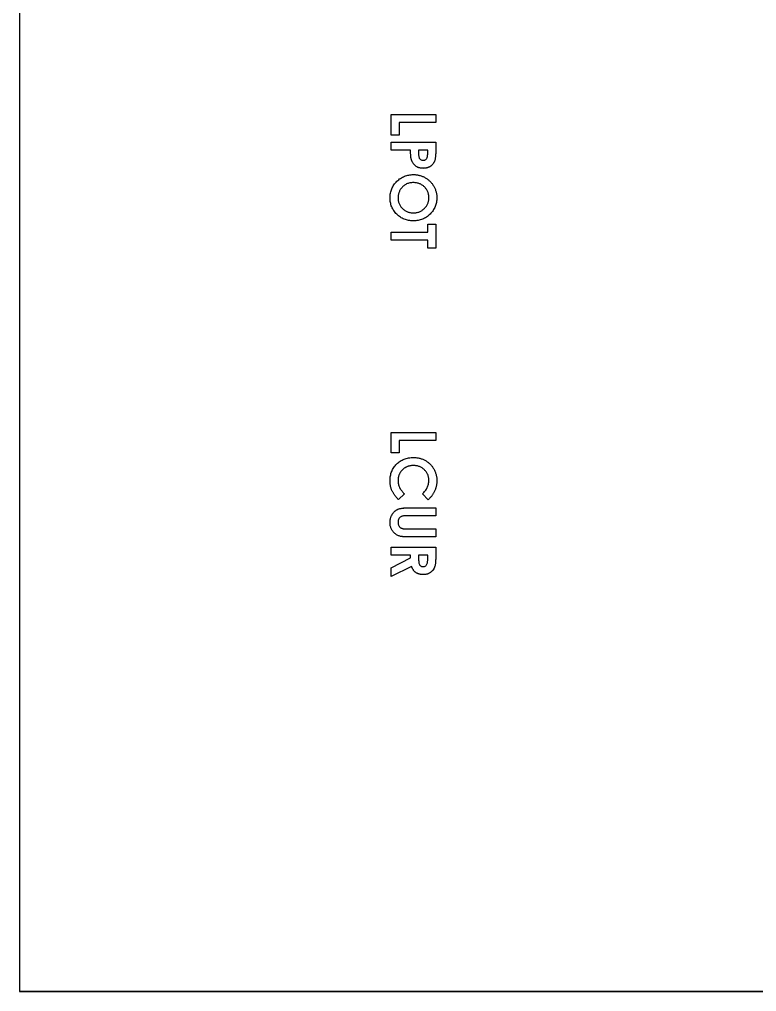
# Model space of a CAD drawing. Extents: x -1295 to 550, y -899 to 382.
# Drawn here: x 458.9 to 504.4, y 261.6 to 321.6 of the extents above; entities that cross this region are included whole.
import ezdxf

# ---------------------------------------------------------------- set-up
doc = ezdxf.new("R2010")
doc.units = 0
doc.layers.get('0').update_dxf_attribs({"linetype": 'CONTINUOUS'})

msp = doc.modelspace()

# ---------------------------------------------------------------- linework, layer by layer
at = {"color": 7}
for points in [[(458.932892, 381.645393), (458.932892, 261.646302)], [(481.880198, 315.769453), (484.629218, 315.769453)], [(481.880198, 314.502099), (481.880198, 315.769453)], [(484.629218, 315.769453), (484.629218, 315.277328)], [(484.629218, 315.277328), (482.372323, 315.277328), (482.372323, 314.502099), (481.880198, 314.502099)], [(483.07876, 313.583995), (481.880198, 313.583995), (481.880198, 314.078766), (484.629218, 314.078766)], [(484.629218, 314.078766), (484.629218, 313.528433)], [(484.134447, 313.430537), (484.134447, 313.583995), (483.570885, 313.583995), (483.570885, 313.40937)], [(484.081055, 313.079462), (484.093755, 313.10592), (484.104867, 313.13677), (484.114127, 313.173124), (484.1218, 313.214452), (484.127886, 313.260728)], [(483.119744, 313.024375), (483.109955, 313.066788), (483.101753, 313.116927)], [(483.588401, 313.170902), (483.600571, 313.122985), (483.616976, 313.084965), (483.637878, 313.051363), (483.663278, 313.021624), (483.693017, 312.996224), (483.727174, 312.975851), (483.764639, 312.961563), (483.805412, 312.952832), (483.849465, 312.950186)], [(483.848565, 312.950001), (483.887142, 312.952647), (483.92294, 312.958732), (483.955986, 312.968522), (483.986836, 312.982809), (484.01438, 313.001066), (484.03925, 313.023026), (484.06174, 313.049484), (484.081055, 313.079779)], [(484.473246, 312.74561), (484.442396, 312.705394), (484.407709, 312.667955)], [(484.629218, 309.001413), (484.629218, 307.519747), (484.134447, 307.519747), (484.134447, 308.014518), (481.880198, 308.014518), (481.880198, 308.506643), (484.134447, 308.506643)], [(484.134447, 309.001413), (484.629218, 309.001413)], [(484.134447, 308.506643), (484.134447, 309.001413)], [(481.880198, 296.158542), (484.629218, 296.158542)], [(481.880198, 294.888542), (481.880198, 296.158542)], [(484.629218, 296.158542), (484.629218, 295.663771)], [(484.629218, 295.663771), (482.372323, 295.663771), (482.372323, 294.888542), (481.880198, 294.888542)], [(482.703052, 292.359126), (482.332635, 292.009876)], [(484.152968, 291.999293), (483.806364, 292.359126)], [(482.732474, 291.008244), (482.685669, 291.005598), (482.642701, 291.0011), (482.603569, 290.995014), (482.568882, 290.9884), (482.538587, 290.980198), (482.512658, 290.970937), (482.466938, 290.947654), (482.426721, 290.917359), (482.390368, 290.881005)], [(484.629218, 291.504522), (484.629218, 291.009752), (482.840635, 291.009752)], [(482.988802, 291.504522), (484.629218, 291.504522)], [(482.528824, 290.238121), (482.556367, 290.22939), (482.589414, 290.221717), (482.627963, 290.215102), (482.672599, 290.209546), (482.722181, 290.205842)], [(482.528824, 290.237883), (482.556367, 290.229152), (482.589414, 290.221479), (482.627963, 290.214864), (482.672599, 290.209308), (482.722181, 290.205339)], [(482.906781, 290.200127), (484.629218, 290.200127), (484.629218, 289.705356), (482.988802, 289.705356)], [(482.457043, 289.741075), (482.412963, 289.751394)], [(481.880198, 289.073002), (484.629218, 289.073002)], [(481.880198, 288.578232), (481.880198, 289.073002)], [(484.629218, 289.073002), (484.629218, 288.496211)], [(483.134323, 287.890315), (481.880198, 287.255315), (481.880198, 287.805648), (483.07876, 288.411544), (483.07876, 288.578232), (481.880198, 288.578232)], [(484.134447, 288.408898), (484.134447, 288.578232), (483.570885, 288.578232), (483.570885, 288.385086)], [(483.586813, 288.139156), (483.595544, 288.091769), (483.607186, 288.049912), (483.620415, 288.013558), (483.635761, 287.983263), (483.653488, 287.957334), (483.673861, 287.935374), (483.69688, 287.916059), (483.722809, 287.900713), (483.751437, 287.888542), (483.782843, 287.88034), (483.816445, 287.874784), (483.853354, 287.872138)], [(483.854624, 287.873091), (483.898148, 287.876266), (483.93892, 287.886849), (483.976385, 287.904047), (484.011072, 287.927859), (484.041923, 287.957599), (484.068381, 287.991756), (484.089812, 288.030333), (484.106216, 288.07383), (484.112831, 288.09923), (484.118916, 288.129525), (484.123944, 288.164238), (484.128441, 288.203899), (484.131616, 288.248534), (484.134262, 288.297562)], [(484.504017, 287.728205), (484.475919, 287.684681)], [(458.932892, 261.646302), (549.933658, 261.646302)], [(549.933658, 261.646302), (458.932892, 261.646302)]]:
    msp.add_lwpolyline(points, dxfattribs=at)
for points in [[(483.848698, 312.948996)], [(484.081531, 313.078641)], [(483.256031, 312.067933)], [(481.808761, 310.631246)], [(484.700656, 310.633892)], [(483.253385, 309.705205)], [(483.258677, 294.608084)], [(481.808761, 293.179334)], [(484.700656, 293.171397)], [(482.703052, 292.359126)], [(483.806364, 292.359126)], [(482.988802, 291.504522)], [(481.808761, 290.604939)], [(482.906781, 290.200127)]]:
    msp.add_lwpolyline(points, close=True, dxfattribs=at)
for points in [[(483.07794, 313.487105), (483.07794, 313.519596), (483.07794, 313.552113), (483.07794, 313.584604)], [(483.080586, 313.397305), (483.080586, 313.42723), (483.07794, 313.457181), (483.07794, 313.487105)], [(483.084025, 313.315232), (483.08138, 313.34259), (483.08138, 313.369947), (483.080586, 313.397305)], [(483.088523, 313.241413), (483.085878, 313.266019), (483.085348, 313.290599), (483.084025, 313.315232)], [(483.094609, 313.17532), (483.091963, 313.19728), (483.090111, 313.219347), (483.088523, 313.241413)], [(483.571467, 313.409979), (483.571679, 313.378202), (483.571467, 313.346426), (483.574113, 313.314676)], [(483.574113, 313.314676), (483.574113, 313.288006), (483.577023, 313.261363), (483.579669, 313.234798)], [(483.579669, 313.234798), (483.582315, 313.213367), (483.584432, 313.192068), (483.588401, 313.170902)], [(484.127886, 313.260728), (484.130532, 313.277661), (484.131325, 313.294859), (484.132384, 313.311951)], [(484.132384, 313.311951), (484.132384, 313.330736), (484.13503, 313.349389), (484.13503, 313.368148)], [(484.13503, 313.368148), (484.13503, 313.388521), (484.13503, 313.408921), (484.13503, 313.429294)], [(484.618582, 313.227099), (484.615936, 313.198762), (484.61329, 313.170452), (484.609851, 313.142247)], [(484.625197, 313.319095), (484.622551, 313.288403), (484.621228, 313.257738), (484.618582, 313.227099)], [(484.629165, 313.419345), (484.629165, 313.385902), (484.626519, 313.352485), (484.625197, 313.319095)], [(484.629165, 313.527322), (484.629007, 313.491338), (484.629165, 313.455329), (484.629165, 313.419345)], [(483.101753, 313.116927), (483.099107, 313.136241), (483.096725, 313.15582), (483.094609, 313.17532)], [(483.139456, 312.960769), (483.132312, 312.981936), (483.125962, 313.003288), (483.119612, 313.024693)], [(483.163268, 312.90018), (483.154537, 312.920024), (483.146599, 312.940264), (483.139456, 312.960769)], [(483.190811, 312.843453), (483.181022, 312.861974), (483.171761, 312.880918), (483.163268, 312.90018)], [(483.221662, 312.790007), (483.210814, 312.80747), (483.200495, 312.825276), (483.190811, 312.843453)], [(483.255819, 312.73934), (483.243649, 312.755744), (483.232536, 312.77273), (483.221662, 312.790007)], [(483.293284, 312.692509), (483.280055, 312.70759), (483.26762, 312.7232), (483.255819, 312.73934)], [(483.334586, 312.64954), (483.320298, 312.663299), (483.306408, 312.677586), (483.293284, 312.692509)], [(483.379777, 312.609324), (483.364166, 312.622024), (483.349138, 312.635517), (483.334586, 312.64954)], [(483.427693, 312.573525), (483.411024, 312.584638), (483.395175, 312.596544), (483.379777, 312.609324)], [(484.329472, 312.600195), (484.315184, 312.589612), (484.300447, 312.579823), (484.285392, 312.57043)], [(484.370244, 312.632686), (484.357015, 312.621309), (484.343495, 312.610461), (484.329472, 312.600195)], [(484.407709, 312.667955), (484.395538, 312.655784), (484.383103, 312.643878), (484.370244, 312.632686)], [(484.501901, 312.788579), (484.492905, 312.773762), (484.48338, 312.759633), (484.473246, 312.74561)], [(484.526772, 312.834325), (484.519099, 312.818715), (484.510897, 312.803422), (484.501901, 312.788579)], [(484.548732, 312.882241), (484.542117, 312.866102), (484.534444, 312.850068), (484.526772, 312.834325)], [(484.568047, 312.935687), (484.56249, 312.917695), (484.55614, 312.89973), (484.548732, 312.882241)], [(484.584451, 312.996832), (484.579688, 312.976195), (484.574132, 312.955822), (484.568047, 312.935687)], [(484.598209, 313.065677), (484.59424, 313.042658), (484.589742, 313.019639), (484.584451, 312.996832)], [(484.609851, 313.142247), (484.606676, 313.116583), (484.602707, 313.09113), (484.598209, 313.065677)], [(482.706042, 311.966122), (482.748613, 311.98332), (482.792005, 311.998427), (482.836058, 312.011312)], [(482.706042, 311.966122), (482.748613, 311.98332), (482.792005, 311.998427), (482.836058, 312.011286)], [(482.836058, 312.011286), (482.88027, 312.024251), (482.92517, 312.034834), (482.970466, 312.043248)], [(482.836058, 312.011312), (482.88027, 312.024277), (482.92517, 312.03486), (482.970466, 312.043248)], [(482.970466, 312.043248), (483.016768, 312.051979), (483.063494, 312.058064), (483.110378, 312.062033)], [(482.970466, 312.043248), (483.016768, 312.051979), (483.063494, 312.058064), (483.110378, 312.062033)], [(483.110378, 312.062033), (483.158559, 312.066002), (483.206924, 312.067325), (483.255264, 312.068648)], [(483.110378, 312.062033), (483.158559, 312.066002), (483.206924, 312.067325), (483.255264, 312.068648)], [(483.255264, 312.068595), (483.287808, 312.068595), (483.320325, 312.068595), (483.352789, 312.065949)], [(483.255264, 312.068595), (483.287808, 312.068595), (483.320325, 312.068595), (483.352789, 312.065949)], [(483.352789, 312.065949), (483.38483, 312.063303), (483.416792, 312.060657), (483.448621, 312.056688)], [(483.352789, 312.065949), (483.38483, 312.063303), (483.416792, 312.060657), (483.448621, 312.056688)], [(483.478916, 312.542675), (483.461454, 312.5522), (483.444256, 312.562254), (483.427693, 312.573525)], [(483.448621, 312.056688), (483.479974, 312.052455), (483.511222, 312.047693), (483.542284, 312.041872)], [(483.448621, 312.056688), (483.479974, 312.052455), (483.511222, 312.047693), (483.542284, 312.041872)], [(483.532917, 312.516217), (483.514397, 312.524154), (483.496537, 312.53315), (483.478916, 312.542675)], [(483.5902, 312.494785), (483.570885, 312.501135), (483.551623, 312.508279), (483.532917, 312.516217)], [(483.542284, 312.041872), (483.572975, 312.036051), (483.603508, 312.029436), (483.633724, 312.021499)], [(483.542284, 312.041872), (483.572975, 312.036051), (483.603508, 312.029436), (483.633724, 312.021499)], [(483.65026, 312.478381), (483.630152, 312.483144), (483.609964, 312.488435), (483.5902, 312.494785)], [(483.633724, 312.021499), (483.663966, 312.013561), (483.693916, 312.004566), (483.723523, 311.994511)], [(483.633724, 312.021499), (483.663966, 312.013561), (483.693916, 312.004566), (483.723523, 311.994511)], [(483.713046, 312.46621), (483.691879, 312.469385), (483.67103, 312.473619), (483.65026, 312.478381)], [(483.779165, 312.459067), (483.75694, 312.461713), (483.73498, 312.462771), (483.713046, 312.46621)], [(483.84801, 312.456421), (483.824991, 312.456421), (483.802078, 312.456421), (483.779165, 312.459067)], [(483.911351, 312.458246), (483.890713, 312.458246), (483.869864, 312.455601), (483.849094, 312.455601)], [(483.97194, 312.463803), (483.951832, 312.461157), (483.931592, 312.459305), (483.911351, 312.458246)], [(484.029805, 312.472534), (484.01049, 312.46883), (483.991308, 312.466184), (483.97194, 312.463803)], [(484.08542, 312.485234), (484.066899, 312.480471), (484.048484, 312.476238), (484.029805, 312.472534)], [(484.138866, 312.501109), (484.121139, 312.495288), (484.103412, 312.489996), (484.08542, 312.485234)], [(484.190089, 312.520424), (484.173421, 312.51328), (484.15617, 312.50693), (484.138866, 312.501109)], [(484.238587, 312.543442), (484.222712, 312.534976), (484.206573, 312.527303), (484.190089, 312.520424)], [(484.285392, 312.57043), (484.270046, 312.560905), (484.254515, 312.551909), (484.238587, 312.543442)], [(481.976136, 311.322682), (481.998626, 311.363666), (482.023205, 311.403406), (482.049955, 311.441691)], [(481.976136, 311.322708), (481.998626, 311.363666), (482.023205, 311.403406), (482.049955, 311.441691)], [(482.049955, 311.441691), (482.076995, 311.480453), (482.106152, 311.517706), (482.136976, 311.55353)], [(482.049955, 311.441691), (482.076995, 311.480426), (482.106152, 311.517706), (482.136976, 311.553504)], [(482.136976, 311.553504), (482.1687, 311.590334), (482.202169, 311.625629), (482.237253, 311.659284)], [(482.136976, 311.55353), (482.1687, 311.59036), (482.202169, 311.625656), (482.237253, 311.659284)], [(482.237253, 311.659284), (482.272284, 311.692887), (482.308902, 311.724848), (482.34687, 311.755143)], [(482.237253, 311.659284), (482.272284, 311.692913), (482.308902, 311.724875), (482.34687, 311.755143)], [(482.34687, 311.755143), (482.383779, 311.784565), (482.421959, 311.812425), (482.461461, 311.838328)], [(482.34687, 311.755143), (482.383779, 311.784591), (482.421959, 311.812425), (482.461461, 311.838328)], [(482.461461, 311.838328), (482.500275, 311.863728), (482.54036, 311.887355), (482.581555, 311.908839)], [(482.461461, 311.838328), (482.500275, 311.863728), (482.54036, 311.887382), (482.581555, 311.908839)], [(482.581555, 311.908839), (482.622063, 311.930006), (482.663656, 311.94903), (482.706042, 311.966122)], [(482.581555, 311.908839), (482.622063, 311.930006), (482.663656, 311.949056), (482.706042, 311.966122)], [(482.743507, 311.442776), (482.714852, 311.425049), (482.687256, 311.40584), (482.660877, 311.384938)], [(482.832751, 311.490718), (482.802059, 311.476696), (482.772267, 311.460503), (482.743507, 311.442776)], [(482.927498, 311.527628), (482.895245, 311.517309), (482.863548, 311.504874), (482.832751, 311.490718)], [(483.028304, 311.554086), (482.994226, 311.547207), (482.960571, 311.538476), (482.927498, 311.527628)], [(483.135725, 311.569432), (483.099689, 311.566257), (483.063785, 311.56123), (483.028304, 311.554086)], [(483.248649, 311.574988), (483.210973, 311.574988), (483.173269, 311.572342), (483.135725, 311.569432)], [(483.350487, 311.570596), (483.316594, 311.573242), (483.282569, 311.574036), (483.24857, 311.575094)], [(483.447457, 311.558425), (483.41539, 311.564246), (483.382978, 311.56795), (483.350487, 311.570596)], [(483.540537, 311.536994), (483.509846, 311.545461), (483.47881, 311.552869), (483.447457, 311.558425)], [(483.628697, 311.507784), (483.599883, 311.519161), (483.570382, 311.528686), (483.540537, 311.536994)], [(483.711882, 311.46979), (483.684735, 311.483813), (483.65706, 311.496645), (483.628697, 311.507784)], [(483.791204, 311.42407), (483.765804, 311.440739), (483.739054, 311.45582), (483.711882, 311.46979)], [(483.723523, 311.994511), (483.753077, 311.984457), (483.782261, 311.973345), (483.8111, 311.961465)], [(483.723523, 311.994511), (483.753077, 311.984457), (483.782261, 311.973345), (483.8111, 311.961465)], [(483.865578, 311.368957), (483.841765, 311.388536), (483.817, 311.407163), (483.791204, 311.42407)], [(483.8111, 311.961465), (483.840152, 311.949559), (483.868832, 311.936594), (483.897037, 311.922889)], [(483.8111, 311.961465), (483.840152, 311.949559), (483.868832, 311.936594), (483.897037, 311.922915)], [(483.897037, 311.922915), (483.925453, 311.908892), (483.953367, 311.894076), (483.980778, 311.87828)], [(483.897037, 311.922889), (483.925453, 311.90913), (483.953367, 311.894076), (483.980778, 311.87828)], [(483.980778, 311.87828), (484.008294, 311.862405), (484.035308, 311.845683), (484.061766, 311.828141)], [(483.980778, 311.87828), (484.008294, 311.862405), (484.035308, 311.84571), (484.061766, 311.828141)], [(484.061766, 311.828141), (484.087696, 311.810944), (484.113043, 311.792978), (484.137781, 311.774166)], [(484.061766, 311.828141), (484.087696, 311.810944), (484.113043, 311.793005), (484.137781, 311.774166)], [(484.137781, 311.774166), (484.162387, 311.755381), (484.186544, 311.73567), (484.20996, 311.715217)], [(484.137781, 311.774166), (484.162387, 311.755381), (484.186544, 311.73567), (484.20996, 311.715217)], [(484.20996, 311.715217), (484.233243, 311.694844), (484.255865, 311.673757), (484.277719, 311.65185)], [(484.20996, 311.715217), (484.233243, 311.694844), (484.255865, 311.673757), (484.277719, 311.651876)], [(484.277719, 311.651876), (484.29968, 311.629916), (484.320608, 311.60732), (484.341061, 311.584116)], [(484.277719, 311.65185), (484.29968, 311.629889), (484.320608, 311.60732), (484.341061, 311.584116)], [(484.341061, 311.584116), (484.361698, 311.560568), (484.381648, 311.536729), (484.400565, 311.511938)], [(484.341061, 311.584116), (484.361698, 311.560568), (484.381648, 311.536729), (484.400565, 311.511938)], [(484.400565, 311.511938), (484.419615, 311.486803), (484.437686, 311.461059), (484.455096, 311.434812)], [(484.400565, 311.511938), (484.419615, 311.486803), (484.437686, 311.461059), (484.455096, 311.434812)], [(484.455096, 311.434812), (484.472558, 311.408274), (484.489677, 311.381313), (484.505764, 311.353823)], [(484.455096, 311.434812), (484.472558, 311.408274), (484.489677, 311.381313), (484.505764, 311.35385)], [(481.815269, 310.782826), (481.819503, 310.831403), (481.826646, 310.879743), (481.835642, 310.927712)], [(481.815269, 310.782826), (481.819503, 310.831403), (481.826646, 310.879769), (481.835642, 310.927712)], [(481.835642, 310.927712), (481.844374, 310.974305), (481.855221, 311.020554), (481.868715, 311.065983)], [(481.835642, 310.927712), (481.844374, 310.974331), (481.855221, 311.020554), (481.868715, 311.065983)], [(481.868715, 311.065983), (481.881944, 311.110697), (481.898005, 311.154618), (481.916076, 311.19764)], [(481.868715, 311.065983), (481.881944, 311.110697), (481.898005, 311.154618), (481.916076, 311.19764)], [(481.916076, 311.19764), (481.934067, 311.240317), (481.953937, 311.282121), (481.976136, 311.322708)], [(481.916076, 311.19764), (481.934067, 311.240317), (481.953937, 311.282121), (481.976136, 311.322682)], [(482.315702, 310.798251), (482.311204, 310.771237), (482.307765, 310.744012), (482.305913, 310.716733)], [(482.332106, 310.877573), (482.325492, 310.851379), (482.319936, 310.824921), (482.315702, 310.798251)], [(482.355125, 310.954144), (482.346394, 310.929008), (482.338456, 310.903423), (482.332106, 310.877573)], [(482.384891, 311.028518), (482.373778, 311.004176), (482.363989, 310.979358), (482.355125, 310.954144)], [(482.421244, 311.100141), (482.408015, 311.076857), (482.395844, 311.052913), (482.384891, 311.028518)], [(482.464213, 311.169541), (482.448867, 311.147051), (482.434553, 311.123874), (482.421244, 311.100141)], [(482.513796, 311.236745), (482.496862, 311.21452), (482.479955, 311.192507), (482.464213, 311.169541)], [(482.584307, 311.316093), (482.559701, 311.290693), (482.536682, 311.263759), (482.513796, 311.236745)], [(482.660877, 311.384938), (482.633943, 311.363507), (482.608278, 311.340647), (482.584307, 311.316093)], [(483.935534, 311.306172), (483.913309, 311.328132), (483.88984, 311.349087), (483.865578, 311.368957)], [(483.998875, 311.236745), (483.978767, 311.260822), (483.957759, 311.284105), (483.935534, 311.306172)], [(484.053961, 311.164037), (484.037028, 311.189173), (484.018348, 311.213382), (483.998875, 311.236745)], [(484.100237, 311.086911), (484.086214, 311.113423), (484.070789, 311.13922), (484.053961, 311.164037)], [(484.138257, 311.005949), (484.12688, 311.033545), (484.11418, 311.060559), (484.100237, 311.086911)], [(484.167997, 310.921097), (484.15953, 310.949884), (484.14974, 310.978194), (484.138257, 311.005949)], [(484.188899, 310.832409), (484.183342, 310.862307), (484.176463, 310.89194), (484.167997, 310.921097)], [(484.201599, 310.739302), (484.198953, 310.770523), (484.19472, 310.801585), (484.188899, 310.832409)], [(484.505764, 311.35385), (484.521903, 311.326253), (484.537223, 311.298155), (484.551484, 311.269553)], [(484.505764, 311.353823), (484.521903, 311.326253), (484.537223, 311.298155), (484.551484, 311.269553)], [(484.551484, 311.269553), (484.565507, 311.241534), (484.578445, 311.213012), (484.590615, 311.184172)], [(484.551484, 311.269553), (484.565507, 311.241534), (484.578445, 311.213038), (484.590615, 311.184172)], [(484.590615, 311.184172), (484.602786, 311.155333), (484.614163, 311.126149), (484.624218, 311.096569)], [(484.590615, 311.184172), (484.602786, 311.155333), (484.614163, 311.126149), (484.624218, 311.096569)], [(484.624218, 311.096569), (484.634272, 311.067332), (484.643268, 311.037725), (484.651205, 311.00788)], [(484.624218, 311.096569), (484.634272, 311.067359), (484.643268, 311.037725), (484.651205, 311.00788)], [(484.651205, 311.00788), (484.659407, 310.977824), (484.666551, 310.947529), (484.672636, 310.916996)], [(484.651205, 311.00788), (484.659407, 310.977824), (484.666551, 310.947529), (484.672636, 310.916996)], [(484.672636, 310.916996), (484.678722, 310.886516), (484.683484, 310.855798), (484.687453, 310.825)], [(484.672636, 310.916996), (484.678722, 310.886516), (484.683484, 310.855824), (484.687453, 310.825)], [(484.687453, 310.825), (484.691686, 310.793674), (484.694861, 310.762268), (484.696713, 310.730782)], [(484.687453, 310.825), (484.691686, 310.7937), (484.694861, 310.762294), (484.696713, 310.730809)], [(481.815243, 310.486493), (481.811274, 310.534647), (481.809951, 310.583013), (481.808628, 310.631352)], [(481.808655, 310.631326), (481.808655, 310.681914), (481.811301, 310.732502), (481.815269, 310.782826)], [(481.808655, 310.631352), (481.808655, 310.681914), (481.811301, 310.732502), (481.815269, 310.782826)], [(481.834558, 310.34711), (481.825826, 310.393201), (481.819212, 310.439767), (481.815243, 310.486493)], [(481.867048, 310.213258), (481.853819, 310.257258), (481.843236, 310.301972), (481.834558, 310.34711)], [(481.912768, 310.084882), (481.895306, 310.126818), (481.880013, 310.169707), (481.867048, 310.213258)], [(482.302235, 310.632992), (482.302235, 310.601375), (482.304881, 310.569731), (482.306733, 310.538245)], [(482.302235, 310.632992), (482.302235, 310.601375), (482.304881, 310.569757), (482.306733, 310.538245)], [(482.305913, 310.716733), (482.303267, 310.688872), (482.303267, 310.660932), (482.302473, 310.632992)], [(482.306733, 310.538245), (482.309379, 310.507765), (482.313612, 310.477391), (482.319433, 310.447334)], [(482.306733, 310.538245), (482.309379, 310.507765), (482.313612, 310.477391), (482.319433, 310.447361)], [(482.319433, 310.447361), (482.324989, 310.417992), (482.332397, 310.388941), (482.340864, 310.360313)], [(482.319433, 310.447334), (482.324989, 310.417992), (482.332397, 310.388941), (482.340864, 310.360313)], [(482.340864, 310.360313), (482.349331, 310.331923), (482.359385, 310.303957), (482.370603, 310.276572)], [(482.340864, 310.360313), (482.349331, 310.331923), (482.359385, 310.303957), (482.370603, 310.276572)], [(482.370603, 310.276572), (482.38198, 310.249082), (482.394945, 310.222227), (482.409179, 310.196139)], [(482.370603, 310.276572), (482.38198, 310.249109), (482.394945, 310.222227), (482.409179, 310.196139)], [(484.050204, 310.122955), (484.067402, 310.147826), (484.083621, 310.173517), (484.09812, 310.200081)], [(484.050204, 310.122955), (484.067402, 310.147826), (484.083621, 310.173517), (484.09812, 310.200081)], [(484.09812, 310.200081), (484.112408, 310.22654), (484.12524, 310.253792), (484.13667, 310.281626)], [(484.09812, 310.200081), (484.112408, 310.22654), (484.12524, 310.253792), (484.13667, 310.281599)], [(484.13667, 310.281599), (484.148047, 310.309407), (484.158366, 310.337718), (484.166991, 310.366451)], [(484.13667, 310.281626), (484.148047, 310.309407), (484.158366, 310.337718), (484.166991, 310.366451)], [(484.166991, 310.366451), (484.175722, 310.395423), (484.183131, 310.424845), (484.188952, 310.454584)], [(484.166991, 310.366451), (484.175722, 310.395423), (484.183131, 310.424845), (484.188952, 310.454584)], [(484.188952, 310.454584), (484.195037, 310.48517), (484.199006, 310.5161), (484.201652, 310.547135)], [(484.188952, 310.454584), (484.195037, 310.48517), (484.199006, 310.5161), (484.201652, 310.547135)], [(484.206097, 310.642914), (484.206097, 310.675088), (484.203451, 310.707261), (484.201599, 310.739302)], [(484.201652, 310.547135), (484.204297, 310.579017), (484.205091, 310.611006), (484.20615, 310.642994)], [(484.201652, 310.547135), (484.204297, 310.579017), (484.205091, 310.611006), (484.20615, 310.642994)], [(484.640172, 310.22093), (484.626943, 310.17738), (484.611544, 310.134518), (484.593896, 310.092581)], [(484.673218, 310.353698), (484.664487, 310.308931), (484.653375, 310.264587), (484.640172, 310.22093)], [(484.693062, 310.49197), (484.689093, 310.445588), (484.682214, 310.399418), (484.673218, 310.353698)], [(484.699677, 310.635188), (484.699677, 310.587378), (484.697031, 310.539568), (484.693062, 310.49197)], [(484.696713, 310.730809), (484.699359, 310.699085), (484.699359, 310.667282), (484.699359, 310.635506)], [(484.696713, 310.730782), (484.699359, 310.699085), (484.699359, 310.667282), (484.699359, 310.63548)], [(481.971717, 309.962036), (481.950022, 310.001961), (481.930284, 310.042945), (481.912768, 310.084882)], [(482.04334, 309.84472), (482.017411, 309.882555), (481.993599, 309.921766), (481.971717, 309.962036)], [(482.128166, 309.73288), (482.098162, 309.768811), (482.069719, 309.806064), (482.04334, 309.84472)], [(482.225664, 309.626571), (482.191533, 309.660437), (482.159016, 309.695944), (482.128166, 309.73288)], [(482.333085, 309.529601), (482.295832, 309.560266), (482.259928, 309.592572), (482.225664, 309.626571)], [(482.409179, 310.196139), (482.423732, 310.169681), (482.439527, 310.144307), (482.45654, 310.119569)], [(482.409179, 310.196139), (482.423732, 310.169681), (482.439527, 310.144307), (482.45654, 310.119569)], [(482.45654, 310.119569), (482.474002, 310.094169), (482.492497, 310.069827), (482.512182, 310.046306)], [(482.45654, 310.119569), (482.474002, 310.094169), (482.492497, 310.069853), (482.512182, 310.046306)], [(482.512182, 310.046306), (482.53229, 310.022228), (482.553721, 309.998998), (482.576079, 309.976879)], [(482.512182, 310.046306), (482.53229, 310.022228), (482.553721, 309.999024), (482.576079, 309.976905)], [(482.576079, 309.976905), (482.598568, 309.95468), (482.62209, 309.933514), (482.64659, 309.913538)], [(482.576079, 309.976879), (482.598568, 309.954654), (482.62209, 309.933487), (482.64659, 309.913538)], [(482.64659, 309.913538), (482.670667, 309.893958), (482.695644, 309.87557), (482.72152, 309.858451)], [(482.64659, 309.913538), (482.670667, 309.893958), (482.695644, 309.87557), (482.72152, 309.858451)], [(482.72152, 309.858451), (482.746655, 309.841783), (482.772902, 309.826252), (482.799757, 309.812176)], [(482.72152, 309.858451), (482.746655, 309.841783), (482.772902, 309.826252), (482.799757, 309.812176)], [(482.799757, 309.812176), (482.826612, 309.798153), (482.854235, 309.785479), (482.882387, 309.774155)], [(482.799757, 309.812176), (482.826612, 309.798153), (482.854235, 309.785479), (482.882387, 309.774182)], [(482.882387, 309.774182), (482.910697, 309.762805), (482.939537, 309.75275), (482.968879, 309.744416)], [(482.882387, 309.774155), (482.910697, 309.762778), (482.939537, 309.752724), (482.968879, 309.744416)], [(482.968879, 309.744416), (482.998777, 309.735949), (483.029151, 309.72907), (483.059763, 309.723514)], [(482.968879, 309.744416), (482.998777, 309.735949), (483.029151, 309.72907), (483.059763, 309.723514)], [(483.059763, 309.723514), (483.090958, 309.717958), (483.12239, 309.71346), (483.153955, 309.710814)], [(483.059763, 309.723514), (483.090958, 309.717958), (483.12239, 309.71346), (483.153955, 309.710814)], [(483.153955, 309.710814), (483.186737, 309.708168), (483.219651, 309.70711), (483.252565, 309.706316)], [(483.153955, 309.710814), (483.186737, 309.708168), (483.219651, 309.707374), (483.252565, 309.706316)], [(483.252512, 309.706422), (483.285241, 309.706422), (483.31797, 309.709068), (483.350567, 309.71092)], [(483.252512, 309.706422), (483.285241, 309.706422), (483.31797, 309.709068), (483.350567, 309.71092)], [(483.350567, 309.71092), (483.382158, 309.713566), (483.413617, 309.717799), (483.444785, 309.72362)], [(483.350567, 309.71092), (483.382158, 309.713566), (483.413617, 309.717799), (483.444785, 309.72362)], [(483.444785, 309.72362), (483.475212, 309.729176), (483.505374, 309.736584), (483.535113, 309.745051)], [(483.444785, 309.72362), (483.475212, 309.729176), (483.505374, 309.736584), (483.535113, 309.745051)], [(483.535113, 309.745051), (483.564403, 309.753518), (483.593295, 309.763572), (483.621606, 309.774817)], [(483.535113, 309.745051), (483.564403, 309.753518), (483.593295, 309.763572), (483.621606, 309.77479)], [(483.621606, 309.77479), (483.649784, 309.786167), (483.67738, 309.798603), (483.704235, 309.812811)], [(483.621606, 309.774817), (483.649784, 309.786194), (483.67738, 309.798629), (483.704235, 309.812811)], [(483.704235, 309.812811), (483.731302, 309.827098), (483.757602, 309.842656), (483.783028, 309.859642)], [(483.704235, 309.812811), (483.731302, 309.827098), (483.757602, 309.842682), (483.783028, 309.859642)], [(483.783028, 309.859642), (483.808957, 309.87684), (483.833881, 309.895546), (483.857932, 309.915284)], [(483.783028, 309.859642), (483.808957, 309.87684), (483.833881, 309.895546), (483.857932, 309.915284)], [(483.857932, 309.915284), (483.882538, 309.935392), (483.906244, 309.95685), (483.928999, 309.979181)], [(483.857932, 309.915284), (483.882538, 309.935392), (483.906244, 309.95685), (483.928999, 309.979181)], [(483.928999, 309.979181), (483.951753, 310.001406), (483.973501, 310.024768), (483.994007, 310.049137)], [(483.928999, 309.979181), (483.951753, 310.001406), (483.973501, 310.024768), (483.994007, 310.049137)], [(483.994007, 310.049137), (484.01385, 310.072949), (484.032583, 310.097502), (484.050204, 310.122955)], [(483.994007, 310.049137), (484.01385, 310.072949), (484.032583, 310.097502), (484.050204, 310.122955)], [(484.276582, 309.632047), (484.241895, 309.597731), (484.205726, 309.564976), (484.16805, 309.533993)], [(484.375747, 309.739468), (484.344421, 309.702109), (484.311242, 309.666311), (484.276582, 309.632047)], [(484.461684, 309.852392), (484.434829, 309.813419), (484.406148, 309.775716), (484.375747, 309.739468)], [(484.534392, 309.969735), (484.512167, 309.929413), (484.487798, 309.890307), (484.461684, 309.852392)], [(484.593896, 310.092581), (484.576169, 310.050618), (484.556378, 310.009581), (484.534392, 309.969735)], [(482.446036, 309.445331), (482.40701, 309.471525), (482.369386, 309.499756), (482.333085, 309.529601)], [(482.565019, 309.374264), (482.524141, 309.39596), (482.4844, 309.419587), (482.446036, 309.445331)], [(482.689505, 309.3164), (482.647066, 309.333598), (482.6055, 309.352859), (482.565019, 309.374264)], [(482.820077, 309.271235), (482.775839, 309.2842), (482.732236, 309.299175), (482.689505, 309.3164)], [(482.956152, 309.238744), (482.910274, 309.247476), (482.864871, 309.258059), (482.820077, 309.271235)], [(483.09826, 309.21943), (483.050635, 309.223399), (483.003169, 309.229749), (482.956152, 309.238744)], [(483.245898, 309.212815), (483.196632, 309.212815), (483.147367, 309.215461), (483.09826, 309.21943)], [(483.395175, 309.21943), (483.34554, 309.215197), (483.295719, 309.214138), (483.245871, 309.212815)], [(483.538394, 309.239274), (483.490981, 309.230278), (483.443171, 309.223399), (483.395175, 309.21943)], [(483.67611, 309.271764), (483.630787, 309.258535), (483.584802, 309.247952), (483.538394, 309.239274)], [(483.807767, 309.317484), (483.764745, 309.300022), (483.720745, 309.284676), (483.67611, 309.271764)], [(483.933391, 309.376434), (483.892565, 309.354738), (483.850629, 309.334947), (483.807767, 309.317484)], [(484.053459, 309.448585), (484.014671, 309.422656), (483.974586, 309.39842), (483.933391, 309.376434)], [(484.16805, 309.533993), (484.131246, 309.503725), (484.09304, 309.47515), (484.053459, 309.448585)], [(482.955094, 294.582261), (483.004148, 294.590992), (483.053651, 294.597342), (483.103287, 294.601046)], [(482.955094, 294.582261), (483.004148, 294.590992), (483.053651, 294.597342), (483.103287, 294.601046)], [(483.103287, 294.601046), (483.15496, 294.605015), (483.206792, 294.606073), (483.258624, 294.607132)], [(483.103287, 294.601046), (483.15496, 294.605015), (483.206792, 294.606073), (483.258624, 294.607132)], [(483.258571, 294.607052), (483.292385, 294.607052), (483.326199, 294.607052), (483.359933, 294.604406)], [(483.258571, 294.607052), (483.292385, 294.607052), (483.326199, 294.607052), (483.359933, 294.604406)], [(483.359933, 294.604406), (483.393059, 294.60176), (483.426158, 294.599644), (483.459099, 294.595675)], [(483.359933, 294.604406), (483.393059, 294.60176), (483.426158, 294.599644), (483.459099, 294.595675)], [(482.03789, 293.992822), (482.063554, 294.03116), (482.091071, 294.068096), (482.120519, 294.10355)], [(482.03789, 293.992822), (482.063554, 294.03116), (482.091071, 294.068096), (482.120519, 294.10355)], [(482.120519, 294.10355), (482.150496, 294.139666), (482.182326, 294.174247), (482.215822, 294.207135)], [(482.120519, 294.10355), (482.150496, 294.139666), (482.182326, 294.17422), (482.215822, 294.207108)], [(482.215822, 294.207108), (482.249318, 294.240022), (482.284455, 294.27127), (482.32102, 294.300771)], [(482.215822, 294.207135), (482.249318, 294.240022), (482.284455, 294.27127), (482.32102, 294.300771)], [(482.32102, 294.300771), (482.357057, 294.329848), (482.394495, 294.357259), (482.433415, 294.382315)], [(482.32102, 294.300771), (482.357057, 294.329848), (482.394495, 294.357259), (482.433415, 294.382289)], [(482.433415, 294.382289), (482.47215, 294.407159), (482.512393, 294.429781), (482.55351, 294.450604)], [(482.433415, 294.382315), (482.47215, 294.407186), (482.512393, 294.429781), (482.55351, 294.450604)], [(482.55351, 294.450604), (482.594811, 294.471506), (482.637039, 294.490688), (482.680192, 294.507357)], [(482.55351, 294.450604), (482.594811, 294.471506), (482.637039, 294.490688), (482.680192, 294.507357)], [(482.680192, 294.507357), (482.723981, 294.52429), (482.768748, 294.538578), (482.814071, 294.550881)], [(482.680192, 294.507357), (482.723981, 294.52429), (482.768748, 294.538578), (482.814071, 294.550855)], [(482.819522, 294.021662), (482.801001, 294.013195), (482.78248, 294.003935), (482.764435, 293.994119)], [(482.814071, 294.550855), (482.860585, 294.563555), (482.907628, 294.573873), (482.955094, 294.582261)], [(482.814071, 294.550881), (482.860585, 294.563581), (482.907628, 294.5739), (482.955094, 294.582261)], [(482.876804, 294.046003), (482.857489, 294.038595), (482.83836, 294.030393), (482.819522, 294.021662)], [(482.935753, 294.066376), (482.915909, 294.060291), (482.896224, 294.053412), (482.876804, 294.046003)], [(482.996369, 294.08278), (482.975996, 294.077753), (482.955782, 294.072462), (482.935753, 294.066376)], [(483.059155, 294.09601), (483.037988, 294.092305), (483.017165, 294.087807), (482.996369, 294.08278)], [(483.124163, 294.10527), (483.102467, 294.102624), (483.080718, 294.099714), (483.059155, 294.09601)], [(483.190811, 294.110826), (483.168586, 294.110826), (483.146308, 294.107916), (483.124163, 294.10527)], [(483.259682, 294.113472), (483.236664, 294.113472), (483.213751, 294.113472), (483.190811, 294.110826)], [(483.357684, 294.10908), (483.325061, 294.111726), (483.292358, 294.11252), (483.259629, 294.113578)], [(483.451876, 294.096909), (483.420708, 294.102465), (483.389249, 294.106434), (483.357684, 294.10908)], [(483.542231, 294.076007), (483.512492, 294.084474), (483.482329, 294.091353), (483.451876, 294.096909)], [(483.459099, 294.595675), (483.491007, 294.591706), (483.522784, 294.586944), (483.554402, 294.581388)], [(483.459099, 294.595675), (483.491007, 294.591706), (483.522784, 294.586944), (483.554402, 294.581388)], [(483.628167, 294.046797), (483.600042, 294.05791), (483.571335, 294.067699), (483.542231, 294.076007)], [(483.554402, 294.581388), (483.585622, 294.575831), (483.616685, 294.569217), (483.647508, 294.561544)], [(483.554402, 294.581388), (483.585622, 294.575831), (483.616685, 294.569217), (483.647508, 294.561544)], [(483.710241, 294.009359), (483.683518, 294.023117), (483.656134, 294.035817), (483.628167, 294.046797)], [(483.647508, 294.561544), (483.677697, 294.554135), (483.707648, 294.545669), (483.737282, 294.536144)], [(483.647508, 294.561544), (483.677697, 294.554135), (483.707648, 294.545669), (483.737282, 294.536144)], [(483.788478, 293.963612), (483.763343, 293.980281), (483.73707, 293.995441), (483.710241, 294.009359)], [(483.737282, 294.536144), (483.766836, 294.526619), (483.796072, 294.5163), (483.824885, 294.504738)], [(483.737282, 294.536144), (483.766836, 294.526619), (483.796072, 294.5163), (483.824885, 294.504764)], [(483.824885, 294.504764), (483.853222, 294.493387), (483.881162, 294.481216), (483.908626, 294.467855)], [(483.824885, 294.504738), (483.853222, 294.493361), (483.881162, 294.48119), (483.908626, 294.467828)], [(483.908626, 294.467855), (483.936275, 294.454361), (483.963421, 294.440074), (483.990144, 294.424887)], [(483.908626, 294.467828), (483.936275, 294.454335), (483.963421, 294.440047), (483.990144, 294.42486)], [(483.990144, 294.424887), (484.016734, 294.409805), (484.042902, 294.393851), (484.068381, 294.376944)], [(483.990144, 294.42486), (484.016734, 294.409779), (484.042902, 294.393851), (484.068381, 294.376944)], [(484.068381, 294.376944), (484.093516, 294.360275), (484.118176, 294.342495), (484.1422, 294.324054)], [(484.068381, 294.376944), (484.093516, 294.360275), (484.118176, 294.342495), (484.1422, 294.32408)], [(484.1422, 294.32408), (484.166277, 294.30556), (484.189904, 294.286324), (484.212711, 294.266216)], [(484.1422, 294.324054), (484.166277, 294.305533), (484.189904, 294.286324), (484.212711, 294.266216)], [(484.212711, 294.266216), (484.235465, 294.246108), (484.257532, 294.225126), (484.278804, 294.203404)], [(484.212711, 294.266216), (484.235465, 294.246108), (484.257532, 294.225126), (484.278804, 294.20343)], [(484.278804, 294.20343), (484.300235, 294.18147), (484.321005, 294.158901), (484.341061, 294.135671)], [(484.278804, 294.203404), (484.300235, 294.181443), (484.321005, 294.158875), (484.341061, 294.135671)], [(484.341061, 294.135671), (484.361169, 294.112123), (484.380801, 294.088204), (484.399454, 294.063492)], [(484.341061, 294.135671), (484.361169, 294.112123), (484.380801, 294.088204), (484.399454, 294.063492)], [(484.399454, 294.063492), (484.418504, 294.038357), (484.436654, 294.012295), (484.453985, 293.985811)], [(484.399454, 294.063492), (484.418504, 294.038357), (484.436654, 294.012295), (484.453985, 293.985837)], [(481.815269, 293.332872), (481.818974, 293.381794), (481.825324, 293.43053), (481.834055, 293.478869)], [(481.815269, 293.332872), (481.818974, 293.381767), (481.825324, 293.43053), (481.834055, 293.478843)], [(481.834055, 293.478843), (481.842521, 293.525806), (481.853105, 293.57232), (481.86599, 293.618225)], [(481.834055, 293.478869), (481.842521, 293.525806), (481.853105, 293.572346), (481.86599, 293.618225)], [(481.86599, 293.618225), (481.87869, 293.663019), (481.893427, 293.707204), (481.910625, 293.750437)], [(481.86599, 293.618225), (481.87869, 293.663019), (481.893427, 293.707204), (481.910625, 293.750437)], [(481.910625, 293.750437), (481.927559, 293.792903), (481.946661, 293.834469), (481.967907, 293.87495)], [(481.910625, 293.750437), (481.927559, 293.792903), (481.946661, 293.834469), (481.967907, 293.874924)], [(481.967907, 293.874924), (481.989074, 293.915405), (482.012516, 293.954801), (482.03789, 293.992822)], [(481.967907, 293.87495), (481.989074, 293.915431), (482.012516, 293.954801), (482.03789, 293.992822)], [(482.332953, 293.432223), (482.327661, 293.412115), (482.323163, 293.39198), (482.319195, 293.371634)], [(482.350151, 293.491728), (482.343801, 293.472149), (482.338245, 293.452199), (482.332953, 293.432223)], [(482.371053, 293.549566), (482.36338, 293.530516), (482.356236, 293.511254), (482.350151, 293.491728)], [(482.396453, 293.605763), (482.387457, 293.587242), (482.378726, 293.568589), (482.371053, 293.549566)], [(482.425081, 293.660294), (482.415027, 293.642567), (482.405502, 293.624205), (482.396453, 293.605763)], [(482.457598, 293.712628), (482.446221, 293.695431), (482.435373, 293.678127), (482.425081, 293.660294)], [(482.492841, 293.762211), (482.48067, 293.746072), (482.468764, 293.729509), (482.457598, 293.712628)], [(482.530861, 293.808487), (482.517632, 293.793406), (482.504932, 293.77806), (482.492841, 293.762211)], [(482.571634, 293.852011), (482.557346, 293.837988), (482.543958, 293.823462), (482.530861, 293.808487)], [(482.615687, 293.891672), (482.600605, 293.878972), (482.585762, 293.865743), (482.571634, 293.852011)], [(482.662518, 293.92911), (482.646643, 293.917204), (482.63098, 293.904504), (482.615687, 293.891672)], [(482.712101, 293.963268), (482.695167, 293.95242), (482.678605, 293.941043), (482.662518, 293.92911)], [(482.764435, 293.994119), (482.746708, 293.984594), (482.729193, 293.974275), (482.712101, 293.963268)], [(483.862853, 293.909081), (483.83904, 293.928396), (483.814169, 293.946732), (483.788478, 293.963612)], [(483.932809, 293.846825), (483.910319, 293.868521), (483.887089, 293.889423), (483.862853, 293.909081)], [(483.996705, 293.778536), (483.976597, 293.802349), (483.955139, 293.825076), (483.932809, 293.846825)], [(484.052347, 293.705802), (484.035149, 293.730938), (484.016443, 293.755253), (483.996705, 293.778536)], [(484.099179, 293.629787), (484.084891, 293.655981), (484.069228, 293.681275), (484.052347, 293.705802)], [(484.137728, 293.549354), (484.126351, 293.576844), (484.113387, 293.603699), (484.099179, 293.629787)], [(484.167467, 293.46564), (484.159001, 293.49403), (484.149211, 293.521996), (484.137728, 293.549354)], [(484.188899, 293.378036), (484.183342, 293.40759), (484.175934, 293.436827), (484.167467, 293.46564)], [(484.453985, 293.985837), (484.471712, 293.958797), (484.488566, 293.931227), (484.504679, 293.903181)], [(484.453985, 293.985811), (484.471712, 293.958797), (484.488566, 293.931201), (484.504679, 293.903181)], [(484.504679, 293.903181), (484.520818, 293.875188), (484.536085, 293.846746), (484.550399, 293.8178)], [(484.504679, 293.903181), (484.520818, 293.875188), (484.536085, 293.846746), (484.550399, 293.8178)], [(484.550399, 293.8178), (484.564686, 293.789067), (484.577757, 293.75983), (484.59006, 293.730223)], [(484.550399, 293.8178), (484.564686, 293.789067), (484.577757, 293.75983), (484.59006, 293.730223)], [(484.59006, 293.730223), (484.602231, 293.701013), (484.613343, 293.671433), (484.623662, 293.641508)], [(484.59006, 293.730223), (484.602231, 293.701013), (484.613343, 293.671433), (484.623662, 293.641535)], [(484.623662, 293.641535), (484.633981, 293.611558), (484.643241, 293.581236), (484.651205, 293.550624)], [(484.623662, 293.641508), (484.633981, 293.611558), (484.643241, 293.581236), (484.651205, 293.550624)], [(484.651205, 293.550624), (484.659143, 293.520197), (484.666022, 293.489505), (484.672107, 293.458628)], [(484.651205, 293.550624), (484.659143, 293.520223), (484.666022, 293.489505), (484.672107, 293.458628)], [(484.672107, 293.458628), (484.678193, 293.427381), (484.683484, 293.395975), (484.687453, 293.364437)], [(484.672107, 293.458628), (484.678193, 293.427408), (484.683484, 293.396002), (484.687453, 293.364437)], [(481.810533, 293.095435), (481.810533, 293.123322), (481.807888, 293.151236), (481.807888, 293.179176)], [(481.808655, 293.179176), (481.811301, 293.230452), (481.811301, 293.281755), (481.815269, 293.332872)], [(481.808655, 293.179176), (481.811301, 293.230452), (481.811301, 293.281755), (481.815269, 293.332872)], [(481.81609, 293.013917), (481.813444, 293.041037), (481.811592, 293.068236), (481.810533, 293.095435)], [(481.824821, 292.934568), (481.821117, 292.961027), (481.818471, 292.987406), (481.81609, 293.013917)], [(481.837521, 292.857442), (481.832758, 292.883107), (481.82826, 292.908772), (481.824821, 292.934568)], [(481.853396, 292.783095), (481.84731, 292.807701), (481.842019, 292.832545), (481.837521, 292.857442)], [(482.303849, 293.24548), (482.303849, 293.223784), (482.301203, 293.202168), (482.301203, 293.180472)], [(482.302235, 293.181372), (482.302235, 293.144595), (482.304881, 293.107818), (482.307791, 293.071199)], [(482.309934, 293.309377), (482.307288, 293.28821), (482.305172, 293.266832), (482.303849, 293.24548)], [(482.307791, 293.071199), (482.310966, 293.035877), (482.316522, 293.000714), (482.323666, 292.965974)], [(482.319195, 293.371634), (482.315226, 293.350996), (482.312316, 293.330226), (482.309934, 293.309377)], [(482.323666, 292.965974), (482.33081, 292.931923), (482.339806, 292.898241), (482.35068, 292.865168)], [(482.35068, 292.865168), (482.361263, 292.832545), (482.373963, 292.800531), (482.388119, 292.76931)], [(484.106375, 292.752244), (484.122779, 292.786428), (484.137384, 292.821618), (484.149899, 292.857442)], [(484.149899, 292.857442), (484.162335, 292.893029), (484.172918, 292.92925), (484.181305, 292.965974)], [(484.181305, 292.965974), (484.189772, 293.002487), (484.196122, 293.039476), (484.200091, 293.076703)], [(484.201599, 293.286041), (484.198953, 293.316891), (484.19472, 293.347609), (484.188899, 293.378036)], [(484.200091, 293.076703), (484.204059, 293.114564), (484.205118, 293.152638), (484.206176, 293.190738)], [(484.206097, 293.190738), (484.206097, 293.222541), (484.203451, 293.254344), (484.201599, 293.286041)], [(484.663429, 292.84424), (484.657343, 292.817437), (484.650993, 292.790767), (484.643585, 292.764362)], [(484.679304, 292.925202), (484.674806, 292.898082), (484.66925, 292.871095), (484.663429, 292.84424)], [(484.690416, 293.006191), (484.687506, 292.979098), (484.683802, 292.952084), (484.679304, 292.925202)], [(484.687453, 293.364437), (484.691686, 293.332793), (484.694332, 293.300963), (484.696184, 293.269134)], [(484.687453, 293.364437), (484.691686, 293.332793), (484.694332, 293.30099), (484.696184, 293.269134)], [(484.697031, 293.088265), (484.694385, 293.060854), (484.693327, 293.033496), (484.690416, 293.006191)], [(484.696184, 293.269134), (484.69883, 293.236643), (484.69883, 293.204126), (484.699359, 293.171609)], [(484.696184, 293.269134), (484.69883, 293.23667), (484.69883, 293.204152), (484.699359, 293.171635)], [(484.699677, 293.17145), (484.699677, 293.143721), (484.699677, 293.115967), (484.697031, 293.088265)], [(481.87324, 292.710916), (481.866096, 292.734729), (481.859217, 292.758859), (481.853396, 292.783095)], [(481.896258, 292.64096), (481.887792, 292.663979), (481.880119, 292.687395), (481.87324, 292.710916)], [(481.923246, 292.573201), (481.913456, 292.595426), (481.90446, 292.6181), (481.896258, 292.64096)], [(481.954652, 292.506552), (481.943539, 292.528513), (481.932956, 292.550658), (481.923246, 292.573201)], [(481.99209, 292.438237), (481.979126, 292.460726), (481.966426, 292.483401), (481.954652, 292.506552)], [(482.03453, 292.369366), (482.019713, 292.391855), (482.005664, 292.414927), (481.99209, 292.438237)], [(482.083001, 292.29941), (482.066332, 292.322429), (482.050034, 292.345606), (482.03453, 292.369366)], [(482.137532, 292.228343), (482.119011, 292.251626), (482.100649, 292.275333), (482.083001, 292.29941)], [(482.197037, 292.156191), (482.176664, 292.179739), (482.156952, 292.203948), (482.137532, 292.228343)], [(482.388119, 292.76931), (482.395527, 292.75317), (482.4032, 292.737401), (482.411931, 292.721949)], [(482.411931, 292.721949), (482.420927, 292.705545), (482.430717, 292.689776), (482.440559, 292.674007)], [(482.440559, 292.674007), (482.451142, 292.657338), (482.46199, 292.640696), (482.473076, 292.624424)], [(482.473076, 292.624424), (482.484983, 292.607226), (482.497418, 292.590372), (482.509986, 292.573756)], [(482.509986, 292.573756), (482.523479, 292.556294), (482.537132, 292.538884), (482.551287, 292.521977)], [(482.551287, 292.521977), (482.566368, 292.503986), (482.581873, 292.48647), (482.597563, 292.469087)], [(482.597563, 292.469087), (482.613967, 292.450831), (482.630689, 292.432786), (482.647701, 292.415086)], [(482.647701, 292.415086), (482.665693, 292.396565), (482.683923, 292.378229), (482.702232, 292.359999)], [(483.806153, 292.359999), (483.837929, 292.390691), (483.869732, 292.421356), (483.899815, 292.453662)], [(483.899815, 292.453662), (483.928575, 292.484565), (483.955774, 292.516977), (483.981333, 292.550605)], [(483.981333, 292.550605), (484.005675, 292.582593), (484.028429, 292.615666), (484.049649, 292.649771)], [(484.049649, 292.649771), (484.070286, 292.68295), (484.089389, 292.717055), (484.106375, 292.752244)], [(484.384055, 292.242683), (484.367122, 292.220723), (484.349686, 292.198895), (484.331721, 292.177675)], [(484.433083, 292.310443), (484.417472, 292.287424), (484.401015, 292.264802), (484.384055, 292.242683)], [(484.477691, 292.380954), (484.463404, 292.357142), (484.44864, 292.333462), (484.433083, 292.310443)], [(484.519019, 292.453662), (484.506055, 292.429056), (484.492032, 292.404873), (484.477691, 292.380954)], [(484.556484, 292.529677), (484.544578, 292.504012), (484.532143, 292.478612), (484.519019, 292.453662)], [(484.590086, 292.607358), (484.579768, 292.581165), (484.56839, 292.555288), (484.556484, 292.529677)], [(484.618714, 292.685569), (484.609718, 292.659375), (484.600458, 292.633155), (484.590086, 292.607358)], [(484.643585, 292.764362), (484.636177, 292.737851), (484.62771, 292.711657), (484.618714, 292.685569)], [(482.262574, 292.083457), (482.240349, 292.107269), (482.218336, 292.131452), (482.197037, 292.156191)], [(482.333641, 292.009109), (482.309828, 292.033715), (482.286016, 292.058427), (482.262574, 292.083457)], [(484.215489, 292.055385), (484.194587, 292.035806), (484.173077, 292.016967), (484.151566, 291.998076)], [(484.275523, 292.114863), (484.256209, 292.09449), (484.236074, 292.074593), (484.215489, 292.055385)], [(484.331721, 292.177675), (484.313465, 292.156244), (484.294864, 292.135236), (484.275523, 292.114863)], [(481.886442, 290.994935), (481.895174, 291.01425), (481.904434, 291.033114), (481.914541, 291.051662)], [(481.886442, 290.994935), (481.895174, 291.01425), (481.904434, 291.033114), (481.914541, 291.051662)], [(481.914541, 291.051662), (481.924595, 291.070182), (481.935179, 291.088386), (481.946476, 291.106219)], [(481.914541, 291.051662), (481.924595, 291.070182), (481.935179, 291.088386), (481.946476, 291.106192)], [(481.946476, 291.106192), (481.957589, 291.123919), (481.969495, 291.14117), (481.981745, 291.157998)], [(481.946476, 291.106219), (481.957589, 291.123946), (481.969495, 291.141197), (481.981745, 291.157998)], [(481.981745, 291.157998), (481.993916, 291.174402), (482.006616, 291.19033), (482.019766, 291.205914)], [(481.981745, 291.157998), (481.993916, 291.174402), (482.006616, 291.190356), (482.019766, 291.205914)], [(482.019766, 291.205914), (482.032466, 291.220995), (482.045695, 291.235759), (482.059427, 291.249993)], [(482.019766, 291.205914), (482.032466, 291.220995), (482.045695, 291.235759), (482.059427, 291.249993)], [(482.059427, 291.249993), (482.072921, 291.264016), (482.086838, 291.277325), (482.101284, 291.29021)], [(482.059427, 291.249993), (482.072921, 291.264016), (482.086838, 291.277325), (482.101284, 291.29021)], [(482.101284, 291.29021), (482.115571, 291.30291), (482.130203, 291.315081), (482.145363, 291.326564)], [(482.101284, 291.29021), (482.115571, 291.30291), (482.130203, 291.315081), (482.145363, 291.326564)], [(482.145363, 291.326564), (482.160445, 291.337941), (482.175791, 291.348789), (482.191639, 291.359054)], [(482.145363, 291.326564), (482.160445, 291.337941), (482.175791, 291.348789), (482.191639, 291.359054)], [(482.191639, 291.359054), (482.207514, 291.369373), (482.223601, 291.378898), (482.240111, 291.387709)], [(482.191639, 291.359054), (482.207514, 291.369373), (482.223601, 291.378898), (482.240111, 291.387709)], [(482.240111, 291.387709), (482.256515, 291.396705), (482.273554, 291.404907), (482.290778, 291.41258)], [(482.240111, 291.387709), (482.256515, 291.396705), (482.273554, 291.404907), (482.290778, 291.41258)], [(482.290778, 291.41258), (482.309299, 291.420517), (482.327952, 291.427661), (482.346976, 291.434011)], [(482.290778, 291.41258), (482.309299, 291.420517), (482.327952, 291.427661), (482.346976, 291.434011)], [(482.346976, 291.434011), (482.368407, 291.441155), (482.390103, 291.44724), (482.411984, 291.452796)], [(482.346976, 291.434011), (482.368407, 291.441155), (482.390103, 291.44724), (482.411984, 291.452796)], [(482.411984, 291.452796), (482.436326, 291.458882), (482.461038, 291.464173), (482.485803, 291.468671)], [(482.411984, 291.452796), (482.436326, 291.458882), (482.461038, 291.464173), (482.485803, 291.468671)], [(482.485803, 291.468671), (482.513399, 291.473698), (482.54118, 291.477667), (482.568988, 291.481371)], [(482.485803, 291.468671), (482.513399, 291.473698), (482.54118, 291.477667), (482.568988, 291.481371)], [(482.568988, 291.481371), (482.599415, 291.48534), (482.629895, 291.489044), (482.660428, 291.491955)], [(482.568988, 291.481371), (482.599415, 291.48534), (482.629895, 291.489044), (482.660428, 291.49169)], [(482.660428, 291.491955), (482.693977, 291.49513), (482.727605, 291.497511), (482.761234, 291.499098)], [(482.660428, 291.49169), (482.693977, 291.494865), (482.727605, 291.497246), (482.761234, 291.498834)], [(482.784279, 291.010889), (482.767081, 291.010889), (482.749751, 291.008244), (482.732474, 291.008244)], [(482.761234, 291.499098), (482.797773, 291.501744), (482.834312, 291.502273), (482.870877, 291.503067)], [(482.761234, 291.498834), (482.797773, 291.50148), (482.834312, 291.502009), (482.870877, 291.502803)], [(482.839895, 291.010889), (482.821374, 291.010863), (482.8028, 291.010836), (482.784279, 291.010889)], [(482.870877, 291.503067), (482.910353, 291.503067), (482.949829, 291.503067), (482.989305, 291.505713)], [(482.870877, 291.502803), (482.910353, 291.502803), (482.949829, 291.502803), (482.989305, 291.505448)], [(481.808655, 290.603802), (481.808655, 290.627614), (481.808655, 290.651215), (481.811301, 290.674869)], [(481.808655, 290.603802), (481.808655, 290.627614), (481.808655, 290.651215), (481.811301, 290.674869)], [(481.813153, 290.496751), (481.810242, 290.532258), (481.809449, 290.567924), (481.808655, 290.603616)], [(481.811301, 290.674869), (481.813946, 290.697887), (481.815005, 290.720853), (481.817915, 290.74374)], [(481.811301, 290.674869), (481.813946, 290.697887), (481.815005, 290.720853), (481.817915, 290.743713)], [(481.826911, 290.39703), (481.820826, 290.43005), (481.816063, 290.463334), (481.813153, 290.496751)], [(481.817915, 290.743713), (481.820826, 290.765938), (481.824265, 290.787925), (481.828499, 290.809833)], [(481.817915, 290.74374), (481.820826, 290.765965), (481.824265, 290.787925), (481.828499, 290.809833)], [(481.828499, 290.809833), (481.832732, 290.831264), (481.837759, 290.852616), (481.843315, 290.873729)], [(481.828499, 290.809833), (481.832732, 290.831264), (481.837759, 290.852642), (481.843315, 290.873729)], [(481.843315, 290.873729), (481.848871, 290.894632), (481.855486, 290.91511), (481.86263, 290.93543)], [(481.843315, 290.873729), (481.848871, 290.894632), (481.855486, 290.91511), (481.86263, 290.93543)], [(481.86263, 290.93543), (481.869774, 290.955539), (481.877711, 290.975435), (481.886442, 290.994935)], [(481.86263, 290.93543), (481.869774, 290.955539), (481.877711, 290.975435), (481.886442, 290.994935)], [(482.305807, 290.677726), (482.303161, 290.656824), (482.302896, 290.635896), (482.301838, 290.614914)], [(482.302235, 290.614835), (482.302235, 290.59261), (482.302235, 290.570252), (482.306204, 290.54816)], [(482.302235, 290.614808), (482.302235, 290.592583), (482.302235, 290.570252), (482.306204, 290.54816)], [(482.31639, 290.73612), (482.311363, 290.71707), (482.307923, 290.697385), (482.305807, 290.677726)], [(482.306204, 290.54816), (482.308849, 290.527258), (482.312818, 290.506356), (482.318374, 290.485903)], [(482.306204, 290.54816), (482.308849, 290.527258), (482.312818, 290.506382), (482.318374, 290.48593)], [(482.334646, 290.789565), (482.327238, 290.772103), (482.321153, 290.754349), (482.31639, 290.73612)], [(482.318374, 290.48593), (482.323666, 290.466351), (482.330016, 290.447142), (482.338218, 290.428621)], [(482.318374, 290.485903), (482.323666, 290.466324), (482.330016, 290.447142), (482.338218, 290.428621)], [(482.359517, 290.838037), (482.349992, 290.822427), (482.34179, 290.806261), (482.334646, 290.789565)], [(482.338218, 290.428621), (482.346156, 290.410629), (482.355681, 290.393035), (482.366317, 290.376286)], [(482.338218, 290.428621), (482.346156, 290.410629), (482.355681, 290.393035), (482.366317, 290.376286)], [(482.390368, 290.881005), (482.37899, 290.867512), (482.368672, 290.853118), (482.359517, 290.838037)], [(481.848871, 290.303394), (481.839876, 290.334138), (481.832732, 290.365465), (481.826911, 290.39703)], [(481.880278, 290.216901), (481.868107, 290.245053), (481.857523, 290.273972), (481.848871, 290.303394)], [(481.92105, 290.136468), (481.905704, 290.162397), (481.892237, 290.189305), (481.880278, 290.216901)], [(481.971717, 290.061009), (481.953461, 290.085086), (481.936369, 290.110327), (481.92105, 290.136468)], [(482.032307, 289.989942), (482.010876, 290.012432), (481.990556, 290.036191), (481.971717, 290.061009)], [(482.102289, 289.923823), (482.077948, 289.944725), (482.054453, 289.966685), (482.032307, 289.989942)], [(482.177748, 289.865429), (482.151555, 289.883685), (482.126472, 289.903159), (482.102289, 289.923823)], [(482.254874, 289.816957), (482.228337, 289.831774), (482.202646, 289.84802), (482.177748, 289.865429)], [(482.333085, 289.778937), (482.306309, 289.790049), (482.280195, 289.802749), (482.254874, 289.816957)], [(482.366317, 290.376286), (482.376636, 290.360147), (482.388013, 290.34451), (482.400475, 290.330011)], [(482.366317, 290.376286), (482.376636, 290.360147), (482.388013, 290.34451), (482.400475, 290.330011)], [(482.400475, 290.330011), (482.412381, 290.316517), (482.425345, 290.303817), (482.439024, 290.29199)], [(482.400475, 290.330011), (482.412381, 290.316517), (482.425345, 290.303817), (482.439024, 290.292017)], [(482.439024, 290.292017), (482.452254, 290.28064), (482.466488, 290.270321), (482.481437, 290.261166)], [(482.439024, 290.29199), (482.452254, 290.280613), (482.466488, 290.270294), (482.481437, 290.26114)], [(482.481437, 290.261166), (482.496518, 290.251906), (482.51234, 290.244233), (482.528824, 290.237883)], [(482.481437, 290.26114), (482.496518, 290.252144), (482.51234, 290.244206), (482.528824, 290.238121)], [(482.722181, 290.205842), (482.740702, 290.205842), (482.75925, 290.203196), (482.777823, 290.202402)], [(482.722181, 290.205339), (482.740702, 290.205339), (482.75925, 290.202693), (482.777823, 290.2019)], [(482.777823, 290.202402), (482.798196, 290.202402), (482.818569, 290.199756), (482.838968, 290.199756)], [(482.777823, 290.2019), (482.798196, 290.2019), (482.818569, 290.199254), (482.838968, 290.199254)], [(482.838968, 290.199756), (482.861193, 290.199756), (482.883392, 290.199756), (482.905617, 290.199756)], [(482.838968, 290.199254), (482.861193, 290.199254), (482.883392, 290.199254), (482.905617, 290.199254)], [(482.412963, 289.751394), (482.38579, 289.758802), (482.35912, 289.768062), (482.333085, 289.778937)], [(482.509377, 289.731815), (482.491915, 289.73446), (482.474399, 289.737635), (482.457043, 289.741075)], [(482.569411, 289.724142), (482.549303, 289.726787), (482.529327, 289.728904), (482.509377, 289.731815)], [(482.637171, 289.718056), (482.614681, 289.720702), (482.59198, 289.72176), (482.569411, 289.724142)], [(482.713212, 289.713029), (482.687812, 289.715675), (482.662518, 289.716204), (482.637171, 289.718056)], [(482.796926, 289.70906), (482.769013, 289.70906), (482.741099, 289.711706), (482.713212, 289.713029)], [(482.888948, 289.706415), (482.858257, 289.706415), (482.827591, 289.706415), (482.796926, 289.70906)], [(482.988643, 289.706415), (482.955412, 289.706467), (482.92218, 289.706547), (482.888948, 289.706415)], [(483.571467, 288.385959), (483.571467, 288.362411), (483.571467, 288.338942), (483.571467, 288.315447)], [(483.571467, 288.315447), (483.571467, 288.294016), (483.571467, 288.272453), (483.574113, 288.250995)], [(483.574113, 288.250995), (483.576759, 288.231416), (483.577288, 288.211651), (483.579669, 288.192046)], [(483.579669, 288.192046), (483.582315, 288.174319), (483.584167, 288.15675), (483.586813, 288.139156)], [(484.134262, 288.351537), (484.1345, 288.371116), (484.134262, 288.390827), (484.134262, 288.410486)], [(484.134262, 288.297562), (484.134262, 288.315553), (484.134262, 288.333545), (484.134262, 288.351537)], [(484.598738, 288.011891), (484.594769, 287.988079), (484.590272, 287.964398), (484.58498, 287.94085)], [(484.61038, 288.092324), (484.607205, 288.065443), (484.603236, 288.038614), (484.598738, 288.011891)], [(484.619111, 288.180484), (484.616465, 288.151035), (484.613819, 288.12164), (484.61038, 288.092324)], [(484.625197, 288.277427), (484.622551, 288.245095), (484.621757, 288.212763), (484.619111, 288.180484)], [(484.629165, 288.382652), (484.629165, 288.347568), (484.626519, 288.312484), (484.625197, 288.277427)], [(484.629165, 288.496687), (484.629033, 288.458666), (484.629165, 288.420646), (484.629165, 288.382652)], [(483.15832, 287.82909), (483.149589, 287.849728), (483.141916, 287.870471), (483.133979, 287.891347)], [(483.185308, 287.771253), (483.175518, 287.790303), (483.166523, 287.809485), (483.15832, 287.82909)], [(483.215047, 287.717278), (483.204464, 287.735005), (483.194674, 287.752943), (483.185308, 287.771253)], [(483.247564, 287.667139), (483.236187, 287.683543), (483.225339, 287.700186), (483.215047, 287.717278)], [(483.282278, 287.620863), (483.270107, 287.63568), (483.258465, 287.651291), (483.247564, 287.667139)], [(483.320272, 287.579006), (483.307043, 287.5925), (483.294343, 287.606338), (483.282278, 287.620863)], [(483.360489, 287.540986), (483.346466, 287.552892), (483.333184, 287.565857), (483.320272, 287.579006)], [(483.404012, 287.507384), (483.388931, 287.517967), (483.374406, 287.52908), (483.360489, 287.540986)], [(483.449732, 287.477645), (483.434122, 287.486905), (483.418856, 287.496959), (483.404012, 287.507384)], [(483.49876, 287.451715), (483.482091, 287.459653), (483.46566, 287.46812), (483.449732, 287.477645)], [(483.549983, 287.429755), (483.532521, 287.43637), (483.515534, 287.443778), (483.49876, 287.451715)], [(483.60454, 287.412028), (483.586019, 287.41732), (483.567869, 287.422876), (483.549983, 287.429755)], [(483.661267, 287.39774), (483.642217, 287.401709), (483.623299, 287.406736), (483.60454, 287.412028)], [(484.084256, 287.40962), (484.066, 287.404593), (484.04732, 287.400095), (484.028614, 287.396391)], [(484.137675, 287.426818), (484.120213, 287.420468), (484.102274, 287.414647), (484.084256, 287.40962)], [(484.189481, 287.44772), (484.172547, 287.440047), (484.155217, 287.433168), (484.137675, 287.426818)], [(484.238508, 287.472591), (484.222369, 287.463595), (484.20615, 287.455393), (484.189481, 287.44772)], [(484.285868, 287.501245), (484.270523, 287.491191), (484.254648, 287.481666), (484.238508, 287.472591)], [(484.330504, 287.533181), (484.315952, 287.522068), (484.301135, 287.51122), (484.285868, 287.501245)], [(484.371805, 287.567338), (484.358311, 287.555432), (484.344659, 287.544055), (484.330504, 287.533181)], [(484.409826, 287.603692), (484.397655, 287.590992), (484.384955, 287.579086), (484.371805, 287.567338)], [(484.444539, 287.642824), (484.433427, 287.62933), (484.422049, 287.616233), (484.409826, 287.603692)], [(484.475919, 287.684681), (484.465864, 287.670393), (484.455546, 287.656344), (484.444539, 287.642824)], [(484.528888, 287.774481), (484.521215, 287.758606), (484.513013, 287.74326), (484.504017, 287.728205)], [(484.550319, 287.823508), (484.543705, 287.806839), (484.536561, 287.790541), (484.528888, 287.774481)], [(484.569105, 287.878038), (484.563549, 287.859518), (484.557463, 287.841394), (484.550319, 287.823508)], [(484.58498, 287.94085), (484.580217, 287.919684), (484.57519, 287.898755), (484.569105, 287.878038)], [(483.720772, 287.387686), (483.700928, 287.390332), (483.680925, 287.393507), (483.661267, 287.39774)], [(483.783028, 287.38213), (483.762126, 287.38213), (483.741436, 287.38504), (483.720772, 287.387686)], [(483.84801, 287.379484), (483.826314, 287.379484), (483.804671, 287.379484), (483.783028, 287.38213)], [(483.911272, 287.381045), (483.890634, 287.381045), (483.869785, 287.378399), (483.849015, 287.378399)], [(483.970776, 287.387131), (483.950933, 287.384485), (483.931168, 287.382368), (483.911272, 287.381045)], [(484.028614, 287.396391), (484.009564, 287.392687), (483.990144, 287.389512), (483.970776, 287.387131)]]:
    msp.add_open_spline(points, degree=3, dxfattribs=at)

doc.saveas('drawing.dxf')
